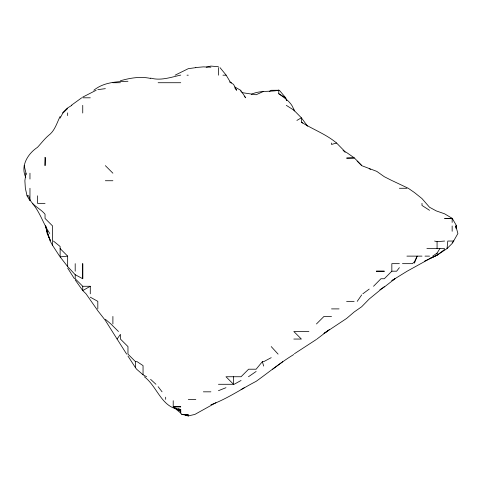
<?xml version="1.0" encoding="UTF-8"?>
<svg xmlns="http://www.w3.org/2000/svg" width="482" height="482" viewBox="0 0 482 482"><rect width="100%" height="100%" fill="white"/><g stroke="black" fill="none" stroke-linecap="round" stroke-linejoin="round"><path stroke-width="0.72" d="M60.123 116.433C56.756 123.169 54.888 130.773 48.489 135.496C44.386 139.015 41.163 143.377 37.506 147.323C27.896 153.583 20.25 166.001 25.739 177.304M82.741 105.341L82.741 113.017M455.725 228.022L455.797 225.968L456.641 225.968L456.243 228.709M424.509 261.178L437.072 255.195L447.043 248.579L447.784 241.042L453.586 241.042L457.9 233.505L455.797 225.968M24.184 165.651L25.98 173.195L24.877 180.732L25.353 188.269L27.04 195.806L29.962 200.699M414.454 261.792L417.177 256.123L414.454 263.118L414.454 261.792L412.453 263.66L402.452 263.66M60.123 118.114L62.931 112.878L67.661 107.908L71.848 105.341M453.586 241.042L452.152 243.47L447.043 248.579M432.691 256.123L437.072 253.104L439.903 248.579M357.222 301.352L361.681 294.924M126.658 354.131L117.084 339.051L120.434 334.351L120.434 339.051L127.971 346.588L127.971 354.131L135.514 361.669L135.514 367.742L136.623 369.206L143.052 374.797L146.594 376.743M399.379 267.667L396.626 271.197L391.836 271.197L384.299 278.741L380.955 278.741L373.532 286.278M271.215 357.668L263.672 361.669L262.347 361.669L256.135 369.206L248.598 369.206L241.06 376.743L225.98 376.743L233.517 384.287L233.517 376.743M452.152 242.844L453.839 241.042M316.445 323.97L323.988 316.433L331.526 316.433M180.262 406.904L180.744 406.416L173.207 406.904L173.207 400.711M329.26 329.622L316.969 339.051M328.109 330.568L323.988 333.466L346.606 318.445L354.143 312.011L361.681 306.745L369.218 299.015L384.299 286.676M210.899 404.784C226.902 399 241.06 389.119 256.135 381.34C268.673 372.357 280.62 362.5 293.833 354.481M272.679 369.206L282.807 361.669M435.144 256.123L429.534 258.653L437.072 255.195L444.609 249.447M71.306 105.341L81.699 97.804M362.832 293.815L369.218 289.079M93.815 90.261C103.389 82.44 116.15 81.579 127.971 81.277M256.135 371.453L248.471 376.743M316.445 339.43L294.46 353.722M269.33 91.453L271.215 90.303L278.753 90.261C269.667 92.11 259.931 90.158 251.339 94.333M379.9 289.712L384.299 287.037L394.993 278.741L391.836 280.626L407.139 271.197L429.534 258.834M241.06 389.601L244.199 387.757M296.894 120.422L301.37 117.807L307.6 126.218M90.279 293.815L90.279 286.278L82.741 290.574L75.198 279.922M234.132 384.287L241.06 380.479M82.741 97.099L96.153 90.261M215.93 402.717L194.836 414.442L188.287 415.918L185.004 414.689L188.287 415.918M175.105 75.186L188.287 68.667L195.825 67.649M263.672 91.345L256.135 94.755L241.741 92.598M218.442 390.697L225.98 387.697M345.1 152.306L343.973 150.577L336.587 143.034L331.526 144.449L331.526 143.034M120.434 80.765C130.146 77.957 140.587 76.234 150.589 78.439M206.272 67.179L210.899 66.082L218.442 66.733M180.744 75.108L180.304 75.186C170.562 77.355 160.614 80.928 150.589 78.078M97.816 89.64L105.353 88.652M53.418 241.042L60.123 246.483L60.123 256.894L67.661 256.123L67.661 266.588L75.198 274.698L82.741 278.741L82.741 263.66L82.741 278.741M195.825 67.534L203.362 66.871L210.899 67.197M434.607 241.042L437.072 241.687L444.609 241.042M354.143 157.777L346.606 158.114L354.143 158.114L354.143 157.777L346.606 152.511L343.027 150.577M452.152 222.431L452.152 218.304L444.609 218.424L452.279 218.424L456.641 225.968M187.01 75.186L188.287 75.186M222.943 75.186L225.98 75.186M112.896 82.723L120.434 82.723M158.126 82.723L180.744 82.723M82.741 97.804L90.279 97.804M105.353 180.732L112.896 180.732M399.379 188.269L406.916 188.269M27.04 195.806L28.842 195.806C29.884 204.838 39.982 207.838 45.043 214.237L45.043 218.424L52.58 225.968L52.58 245.374L59.557 256.123M45.043 203.35L37.506 203.35L37.506 195.806M426.901 248.579L444.609 248.579M406.916 256.123L421.997 256.123M425.016 256.123L429.534 256.123M399.379 263.66L391.836 263.66L391.836 271.197M75.198 274.698L75.198 278.741L82.741 286.278L90.279 286.278M346.606 301.352L354.143 301.352M331.526 308.896L339.063 308.896M308.908 331.514L293.833 331.514L301.37 339.051L293.833 339.051M135.514 361.669L137.099 361.669L143.052 365.609L143.052 374.797M218.442 384.287L233.517 384.287M203.362 391.824L210.899 391.824M188.287 399.361L195.825 399.361M173.207 406.904L180.744 406.904M173.833 407.38L180.744 413.092L181.81 414.442L183.696 414.442M181.81 414.442L188.287 414.526L182.395 414.442L188.287 415.858M180.744 413.092L180.744 409.501C161.597 408.549 157.5 386.54 144.323 376.743M178.003 408.555L180.744 409.501M229.474 81.976L231.571 82.723M357.156 161.133L361.681 165.651L376.761 171.369L384.299 176.707L391.836 180.527M392.324 180.732L408.254 188.269L414.454 192.541L421.997 198.596L429.534 207.254L436.222 210.887L444.609 213.821L452.152 218.304M90.279 297.171L97.816 301.352L97.816 308.896M286.29 105.341L293.833 110.131L301.37 117.807L301.37 122.157C312.896 129.483 326.061 134.153 336.587 143.034M234.812 87.001L240.651 90.261L240.855 91.381M278.753 89.935L278.753 93.719L285.699 97.804L286.742 100.605M369.218 168.64L370.477 169.399M429.534 210.309L421.997 205.453L421.997 203.35M278.753 93.719C284.633 98.141 292.044 102.467 293.833 110.131M301.37 122.157L302.527 123.049M105.353 319.277L110.884 323.97L118.464 331.514M150.589 379.322L155.951 384.287M105.353 165.651L112.896 173.195M60.123 248.579L67.661 256.123M354.505 158.114L361.681 165.398M271.215 346.588L278.096 354.131M244.29 96.213L245.675 97.804L241.06 90.809M279.331 90.261L285.699 97.804M220.021 67.649L225.98 74.915M60.123 256.894L67.661 266.588M234.861 87.983L236.644 90.261L233.517 84.32L230.709 82.723L226.16 75.186M32.318 203.35C40.12 212.17 43.235 223.799 49.76 233.505M158.126 386.666L162.066 391.824M117.084 339.051L105.353 320.416L97.816 310.745L86.037 293.815L82.741 290.574L82.741 286.278M127.971 356.09L135.514 367.742M67.661 268.094L74.415 278.741M52.58 245.374L50.164 241.042L45.471 225.968M50.261 240.355L47.164 233.505L45.676 225.968L47.543 233.505L50.297 240.355M286.742 100.672L286.29 99.25M293.833 109.125L294.454 111.005M262.347 361.669L263.672 366.067M25.98 173.195L26.185 174.562M452.152 225.968L452.152 231.27M437.072 241.687L437.072 248.579M437.072 253.104L437.072 255.195M218.442 67.649L218.442 75.186M165.669 397.174L165.669 399.361M112.896 316.433L112.896 323.97M75.198 263.66L75.198 271.197M67.661 112.878L67.661 115.59M29.962 173.195L29.962 179.051M29.962 188.269L29.962 200.175M45.332 158.114L45.043 165.651L45.043 157.343L45.332 158.114M67.661 108.311L62.931 112.878L67.661 108.311M384.299 271.197L376.315 271.197L384.299 271.197M180.744 411.369L175.093 408.019L180.744 411.369"/></g></svg>
